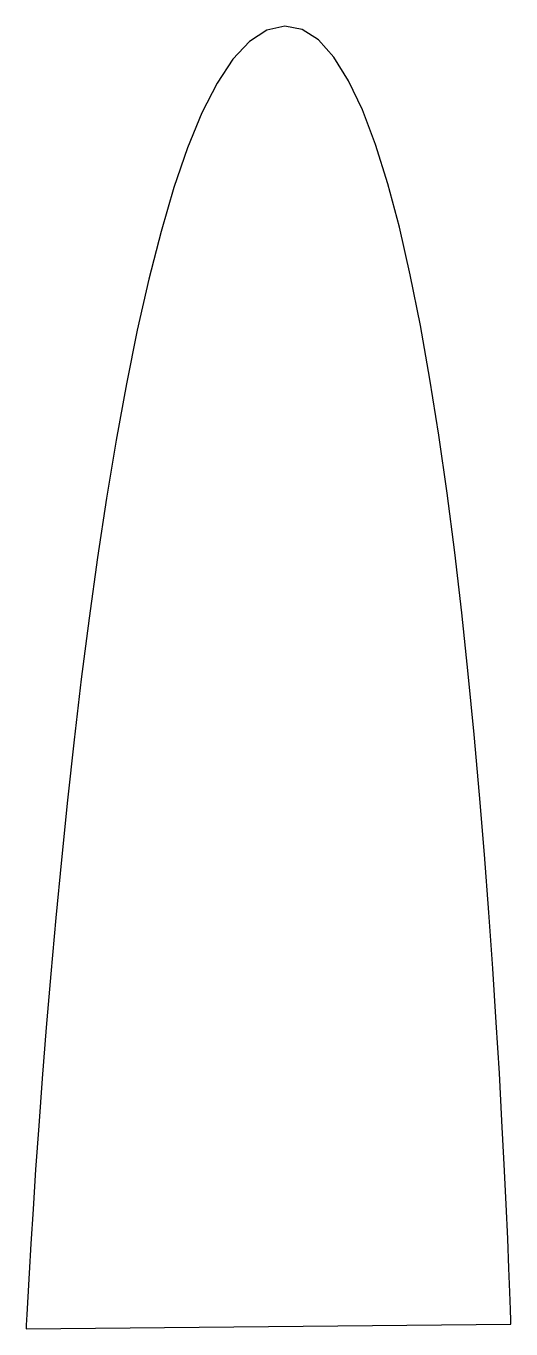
# Model space of a CAD drawing. Extents: x 0 to 42, y 0 to 112.
import ezdxf

# ---------------------------------------------------------------- set-up
doc = ezdxf.new("R2010")
doc.units = 0
doc.layers.get('0').update_dxf_attribs({"linetype": 'CONTINUOUS'})

msp = doc.modelspace()

# ---------------------------------------------------------------- linework, layer by layer
at = {"color": 0}
for p, q in [((22.3228, 111.822), (20.767, 111.472)), ((23.7905, 111.533), (22.3228, 111.822)), ((20.767, 111.472), (19.2801, 110.512)), ((25.1864, 110.628), (23.7905, 111.533)), ((26.5107, 109.149), (25.1864, 110.628)), ((19.2801, 110.512), (17.8594, 108.982)), ((17.8594, 108.982), (16.5034, 106.925)), ((27.7647, 107.135), (26.5107, 109.149)), ((16.5034, 106.925), (15.2108, 104.38)), ((28.9512, 104.632), (27.7647, 107.135)), ((15.2108, 104.38), (13.9816, 101.388)), ((30.0716, 101.676), (28.9512, 104.632)), ((31.1271, 98.3107), (30.0716, 101.676)), ((13.9816, 101.388), (12.8144, 97.9897)), ((32.1207, 94.5748), (31.1271, 98.3107)), ((12.8144, 97.9897), (11.7064, 94.2262)), ((11.7064, 94.2262), (10.6577, 90.139)), ((33.0536, 90.5108), (32.1207, 94.5748)), ((33.9273, 86.1603), (33.0536, 90.5108)), ((10.6577, 90.139), (9.66833, 85.7663)), ((34.7431, 81.5619), (33.9273, 86.1603)), ((9.66833, 85.7663), (8.73538, 81.1512)), ((35.5025, 76.7595), (34.7431, 81.5619)), ((8.73538, 81.1512), (7.85756, 76.3351)), ((7.85756, 76.3351), (7.03351, 71.355)), ((36.2095, 71.7917), (35.5025, 76.7595)), ((36.8625, 66.6997), (36.2095, 71.7917)), ((7.03351, 71.355), (6.26318, 66.2548)), ((6.26318, 66.2548), (5.54524, 61.0732)), ((37.4661, 61.5251), (36.8625, 66.6997)), ((38.0199, 56.3079), (37.4661, 61.5251)), ((5.54524, 61.0732), (4.87825, 55.8532)), ((4.87825, 55.8532), (4.26089, 50.6331)), ((38.5286, 51.0907), (38.0199, 56.3079)), ((4.26089, 50.6331), (3.69175, 45.4561)), ((38.9901, 45.9133), (38.5286, 51.0907)), ((39.4092, 40.816), (38.9901, 45.9133)), ((3.69175, 45.4561), (3.16949, 40.3599)), ((3.16949, 40.3599), (2.69407, 35.3882)), ((39.7852, 35.8415), (39.4092, 40.816)), ((40.1214, 31.0293), (39.7852, 35.8415)), ((2.69407, 35.3882), (2.26274, 30.58)), ((2.26274, 30.58), (1.87551, 25.976)), ((40.4206, 26.4211), (40.1214, 31.0293)), ((1.87551, 25.976), (1.531, 21.6173)), ((40.6823, 22.0582), (40.4206, 26.4211)), ((1.531, 21.6173), (1.22783, 17.5452)), ((40.9085, 17.9792), (40.6823, 22.0582)), ((41.1028, 14.2282), (40.9085, 17.9792)), ((1.22783, 17.5452), (0.964629, 13.7997)), ((0.964629, 13.7997), (0.741384, 10.4207)), ((41.2641, 10.8438), (41.1028, 14.2282)), ((0.741384, 10.4207), (0.55397, 7.44968)), ((41.3964, 7.8686), (41.2641, 10.8438)), ((41.5011, 5.34127), (41.3964, 7.8686)), ((0.55397, 7.44968), (0.403765, 4.92788)), ((0.403765, 4.92788), (0.289388, 2.89664)), ((41.5794, 3.30454), (41.5011, 5.34127)), ((0.289388, 2.89664), (0.209462, 1.39458)), ((41.6334, 1.79972), (41.5794, 3.30454)), ((0.209462, 1.39458), (0.162609, 0.463021)), ((41.6638, 0.866786), (41.6334, 1.79972)), ((0.14745, 0.143316), (41.6747, 0.545705)), ((0.162609, 0.463021), (0.14745, 0.143316)), ((41.6747, 0.545705), (41.6638, 0.866786))]:
    msp.add_line(p, q, dxfattribs=at)

doc.saveas('drawing.dxf')
